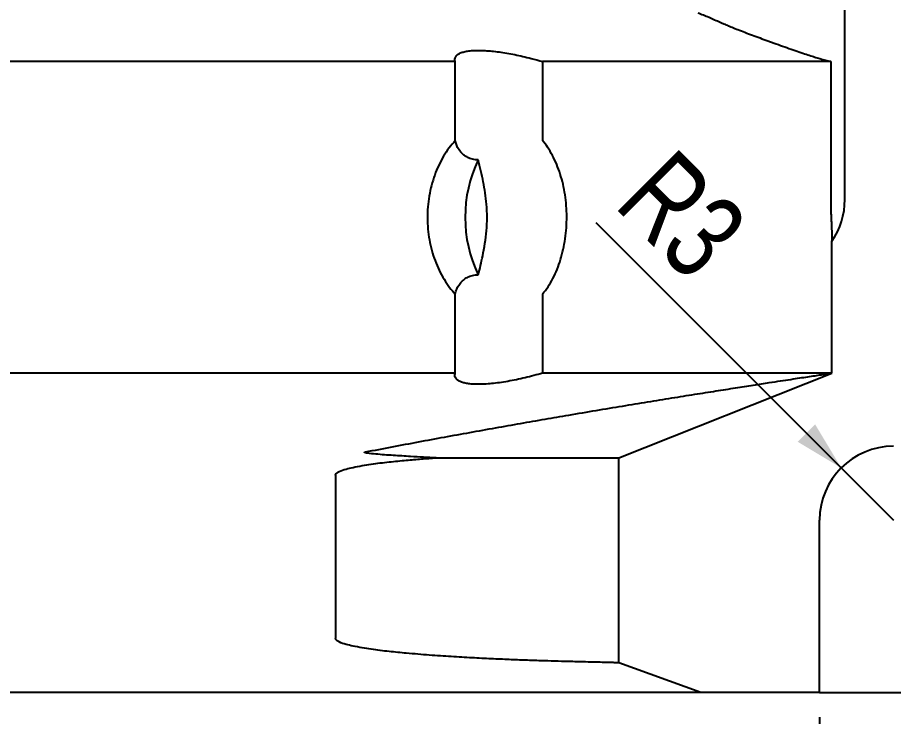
# Model space of a CAD drawing. Header units: millimetres. Extents: x 8 to 871, y 8 to 585.
# Drawn here: x 747.71 to 783.28, y 155.91 to 184.29 of the extents above; entities that cross this region are included whole.
import ezdxf

# ---------------------------------------------------------------- set-up
doc = ezdxf.new("R2010")
doc.units = ezdxf.units.MM
doc.layers.add('DIMENSIONS', color=2, linetype='Continuous')
doc.layers.add('OUTLINE', color=7, linetype='Continuous', lineweight=25)
doc.styles.add('SLDTEXTSTYLE0', font='TXT', dxfattribs={"width": 0.75})
doc.dimstyles.new('SLDDIMSTYLE2', dxfattribs={"dimtxt": 3.5, "dimasz": 2, "dimexe": 0, "dimexo": 0.0625, "dimgap": 0.875, "dimtad": 1, "dimrnd": 1e-09, "dimzin": 12, "dimdsep": 46, "dimtxsty": 'SLDTEXTSTYLE0', "dimsah": 1, "dimcen": 0.09, "dimadec": 0, "dimazin": 3, "dimtfac": 1, "dimtofl": 0, "dimtmove": 0, "dimatfit": 3, "dimfxl": 0, "dimfrac": 2, "dimtolj": 1, "dimtzin": 12, "dimarcsym": 0})
doc.dimstyles.new('SLDDIMSTYLE21', dxfattribs={"dimtxt": 3.5, "dimasz": 2, "dimexe": 0, "dimexo": 0.0625, "dimgap": 0.875, "dimtad": 1, "dimrnd": 1e-09, "dimzin": 12, "dimdsep": 46, "dimtxsty": 'SLDTEXTSTYLE0', "dimsah": 1, "dimcen": 0, "dimadec": 0, "dimazin": 3, "dimtfac": 1, "dimtofl": 0, "dimtmove": 0, "dimatfit": 3, "dimfxl": 0, "dimfrac": 2, "dimtolj": 1, "dimtzin": 12, "dimarcsym": 0})

# ---------------------------------------------------------------- blocks, each defined once
blk = doc.blocks.new('_D_57')
at = {"layer": 'DIMENSIONS'}
for p, q in [((780.28, 155.885), (780.28, 142.565)), ((734.78, 155.348), (734.78, 142.565)), ((734.78, 144.565), (780.28, 144.565))]:
    blk.add_line(p, q, dxfattribs=at)
for points in [[(734.78, 144.565), (736.78, 144.065), (736.78, 145.065)], [(780.28, 144.565), (778.28, 145.065), (778.28, 144.065)]]:
    blk.add_solid(points, dxfattribs=at)
at = {"layer": 'DIMENSIONS', "insert": (753.005, 149.077), "char_height": 3.5, "attachment_point": 1, "style": 'SLDTEXTSTYLE0'}
blk.add_mtext('45,5', dxfattribs=at)
blk = doc.blocks.new('_D_60')
at = {"layer": 'DIMENSIONS'}
for q in [(771.202, 175.963), (783.28, 163.885)]:
    blk.add_line((781.159, 166.007), q, dxfattribs=at)
blk.add_solid([(781.159, 166.007), (780.098, 167.774), (779.391, 167.067)], dxfattribs=at)
at = {"layer": 'DIMENSIONS', "insert": (774.358, 179.119), "char_height": 3.5, "attachment_point": 1, "rotation": 315, "style": 'SLDTEXTSTYLE0'}
blk.add_mtext('R3', dxfattribs=at)

msp = doc.modelspace()

# ---------------------------------------------------------------- linework, layer by layer
at = {"layer": 'OUTLINE'}
for p, q in [((781.3049, 176.90215), (781.3049, 202.4352)), ((778.1793, 183.34555), (778.4305, 183.25472)), ((765.48585, 182.5035), (737.28677, 182.5035)), ((765.48585, 179.2961), (765.48585, 182.5035)), ((769.0311, 182.5035), (769.0311, 179.2961)), ((780.7298, 182.5035), (769.0311, 182.5035)), ((780.36235, 182.60615), (780.7298, 182.5035)), ((780.7298, 182.5035), (780.7298, 176.90215)), ((780.7799, 169.85472), (780.7799, 175.20674)), ((765.48585, 169.85472), (765.48585, 173.06213)), ((769.0311, 173.06213), (769.0311, 169.85472)), ((765.48585, 169.85472), (737.28677, 169.85472)), ((780.7799, 169.85472), (769.0311, 169.85472)), ((772.1299, 166.41521), (780.7799, 169.85472)), ((764.71004, 166.41521), (772.1299, 166.41521)), ((772.1299, 158.09403), (772.1299, 166.41521)), ((760.62465, 165.71499), (760.62465, 159.08542)), ((780.2799, 156.8852), (780.2799, 163.8852)), ((775.45111, 156.8852), (772.1299, 158.09403)), ((775.45111, 156.8852), (694.10868, 156.8852)), ((780.2799, 156.8852), (775.45111, 156.8852)), ((780.2799, 156.8852), (796.70685, 156.8852))]:
    msp.add_line(p, q, dxfattribs=at)
for centre, radius, start, end in [((771.23327, 176.17911), 5.34574, 154.137903, 205.862097), ((778.3049, 176.90214), 3, 325.588491, 0), ((783.2799, 163.8852), 3, 90, 180)]:
    msp.add_arc(centre, radius, start, end, dxfattribs=at)
for points, knots in [([(775.33169, 184.48644), (775.48448, 184.4281), (775.79008, 184.3114), (776.09498, 184.16979), (776.24745, 184.09897)], [0, 0, 0, 0, 0.499949577, 1, 1, 1, 1]), ([(776.24745, 184.09897), (776.28159, 184.08324), (776.34988, 184.05177), (776.51468, 183.98201), (776.71909, 183.89859), (776.96349, 183.8016), (777.2427, 183.69345), (777.54588, 183.5785), (777.86069, 183.46139), (778.07309, 183.38416), (778.1793, 183.34555)], [0, 0, 0, 0, 0.12348167, 0.2469984, 0.37023931, 0.49351308, 0.6225599, 0.75162984, 0.87581306, 1, 1, 1, 1]), ([(778.4305, 183.25472), (778.54747, 183.21267), (778.78139, 183.12859), (779.12406, 183.00851), (779.44756, 182.89743), (779.73882, 182.79977), (779.98754, 182.71873), (780.16639, 182.66261), (780.28999, 182.62567), (780.33823, 182.61265), (780.36235, 182.60615)], [0, 0, 0, 0, 0.13779442, 0.27556675, 0.41363888, 0.55166922, 0.68454716, 0.81738494, 0.90869541, 1, 1, 1, 1]), ([(765.48585, 182.5035), (765.47836, 182.53721), (765.46337, 182.60474), (765.48998, 182.69438), (765.55299, 182.77391), (765.65768, 182.84062), (765.80105, 182.89384), (765.97925, 182.93179), (766.18968, 182.95377), (766.42655, 182.9608), (766.68725, 182.95314), (766.9681, 182.9309), (767.26372, 182.8957), (767.57513, 182.84768), (767.89902, 182.78708), (768.23107, 182.71505), (768.61074, 182.62295), (768.87637, 182.54747), (769.0311, 182.5035)], [0, 0, 0, 0, 0.06327514, 0.12673526, 0.18999047, 0.25345609, 0.31713563, 0.38058318, 0.44117807, 0.50197884, 0.56257131, 0.62115963, 0.6799342, 0.73853305, 0.79797175, 0.85758854, 0.91704346, 1, 1, 1, 1]), ([(765.48585, 179.2961), (765.40095, 179.19833), (765.23088, 179.00249), (765.00711, 178.66289), (764.81012, 178.29506), (764.64614, 177.89897), (764.51597, 177.4816), (764.42176, 177.048), (764.36636, 176.6034), (764.3491, 176.15388), (764.37019, 175.70497), (764.43067, 175.26264), (764.52794, 174.83221), (764.66071, 174.41831), (764.82813, 174.02674), (765.02687, 173.66253), (765.24582, 173.33651), (765.40827, 173.15081), (765.48585, 173.06213)], [0, 0, 0, 0, 0.062902036, 0.126004163, 0.188905766, 0.251813831, 0.31492151, 0.377828404, 0.440606011, 0.503585418, 0.566362787, 0.628970771, 0.691778073, 0.754387712, 0.817085193, 0.87998191, 0.942680636, 1, 1, 1, 1]), ([(766.42293, 178.51096), (766.34228, 178.5162), (766.17836, 178.52686), (765.99743, 178.59966), (765.86061, 178.68584), (765.72473, 178.80398), (765.61043, 178.95654), (765.52416, 179.13605), (765.49865, 179.24262), (765.48585, 179.2961)], [0, 0, 0, 0, 0.14718943, 0.29918342, 0.40014663, 0.50114565, 0.70843226, 0.85366571, 1, 1, 1, 1]), ([(769.0311, 173.06213), (769.10686, 173.15989), (769.25862, 173.35573), (769.45464, 173.69533), (769.62535, 174.06317), (769.76592, 174.45925), (769.87656, 174.87662), (769.95605, 175.31022), (770.00269, 175.75482), (770.01717, 176.20434), (769.99941, 176.65325), (769.94861, 177.09558), (769.86642, 177.52601), (769.75344, 177.93991), (769.60983, 178.33148), (769.43742, 178.69569), (769.24538, 179.02171), (769.10036, 179.20741), (769.0311, 179.2961)], [0, 0, 0, 0, 0.062901341, 0.126003684, 0.188905915, 0.251813148, 0.314921778, 0.377827657, 0.440606253, 0.503584605, 0.566361959, 0.628970928, 0.691778265, 0.754386931, 0.817085308, 0.879982028, 0.942680084, 1, 1, 1, 1]), ([(766.42293, 173.84727), (766.48432, 174.10112), (766.58566, 174.52016), (766.69726, 175.11929), (766.76419, 175.64121), (766.78783, 176.17548), (766.76571, 176.68909), (766.70688, 177.17067), (766.62716, 177.6217), (766.53086, 178.06883), (766.45891, 178.36357), (766.42293, 178.51096)], [0, 0, 0, 0, 0.16785747, 0.27708708, 0.38625782, 0.49922058, 0.61218378, 0.70839283, 0.80463928, 0.9023114, 1, 1, 1, 1]), ([(780.7298, 176.90215), (780.72992, 176.86418), (780.73015, 176.78818), (780.73197, 176.66775), (780.73491, 176.54611), (780.73993, 176.39412), (780.74657, 176.22961), (780.75434, 176.06074), (780.76547, 175.82129), (780.77697, 175.52902), (780.77892, 175.3142), (780.7799, 175.20674)], [0, 0, 0, 0, 0.04013466, 0.08033384, 0.13289575, 0.1856021, 0.28191287, 0.37876858, 0.47559428, 0.73767165, 1, 1, 1, 1]), ([(765.48585, 173.06213), (765.50269, 173.12905), (765.53314, 173.25002), (765.62469, 173.42104), (765.73872, 173.56812), (765.88751, 173.69687), (766.07359, 173.7945), (766.25811, 173.84191), (766.38226, 173.84595), (766.42293, 173.84727)], [0, 0, 0, 0, 0.18301534, 0.3308049, 0.47887761, 0.6263986, 0.77674682, 0.92687526, 1, 1, 1, 1]), ([(761.84547, 166.65469), (762.20732, 166.72448), (762.93139, 166.86415), (763.99912, 167.06526), (765.05061, 167.26011), (766.09375, 167.45014), (767.12614, 167.63521), (768.14515, 167.81507), (769.13706, 167.98758), (770.16477, 168.16385), (771.2185, 168.34199), (772.28679, 168.51997), (773.313, 168.68861), (774.2919, 168.84744), (775.21911, 168.99612), (776.08039, 169.13273), (776.8732, 169.25725), (777.59645, 169.36986), (778.20053, 169.46315), (778.70076, 169.53996), (779.11287, 169.60292), (779.48111, 169.65894), (779.81246, 169.70914), (780.10227, 169.75292), (780.34623, 169.78966), (780.53875, 169.81858), (780.67658, 169.83925), (780.76368, 169.8523), (780.77449, 169.85392), (780.7799, 169.85472)], [0, 0, 0, 0, 0.0335743, 0.06718252, 0.10079112, 0.13436597, 0.169072, 0.20381444, 0.23855725, 0.27326374, 0.31504563, 0.35685892, 0.3986412, 0.4415916, 0.48457558, 0.52752632, 0.57010123, 0.61270839, 0.6552835, 0.68811838, 0.72098254, 0.75384673, 0.78668173, 0.82189497, 0.85712624, 0.89233953, 0.92822001, 0.9641195, 1, 1, 1, 1]), ([(769.0311, 169.85472), (768.91329, 169.82101), (768.67733, 169.75349), (768.32001, 169.66383), (767.96496, 169.58431), (767.61644, 169.51759), (767.27928, 169.46439), (766.96327, 169.42642), (766.67312, 169.40445), (766.41081, 169.39743), (766.17789, 169.40508), (765.97761, 169.42732), (765.80981, 169.46251), (765.6733, 169.51054), (765.57073, 169.57113), (765.50295, 169.64318), (765.46245, 169.73526), (765.47723, 169.81075), (765.48585, 169.85472)], [0, 0, 0, 0, 0.06327542, 0.12673554, 0.18999071, 0.2534565, 0.31713582, 0.38058363, 0.44117849, 0.50197874, 0.56257115, 0.62115988, 0.67993398, 0.73853293, 0.7979718, 0.85758858, 0.91704347, 1, 1, 1, 1]), ([(764.71004, 166.41521), (764.36834, 166.43291), (763.80344, 166.46216), (762.96751, 166.51026), (762.37875, 166.55347), (761.99692, 166.5912), (761.85105, 166.61525), (761.8111, 166.62857), (761.8026, 166.63601), (761.80529, 166.64106), (761.80868, 166.64372), (761.81417, 166.64645), (761.82308, 166.64957), (761.83393, 166.65235), (761.84188, 166.65396), (761.84547, 166.65469)], [0, 0, 0, 0, 0.35690378, 0.59003891, 0.8231784, 0.93262913, 0.96997232, 0.98268117, 0.98908773, 0.99071915, 0.9920732, 0.99343428, 0.99502816, 0.99775715, 1, 1, 1, 1]), ([(760.62465, 165.71499), (760.6252, 165.72146), (760.62648, 165.73643), (760.63914, 165.76291), (760.68417, 165.81396), (760.82528, 165.88902), (761.05117, 165.96692), (761.49175, 166.06146), (762.07843, 166.16709), (762.80086, 166.252), (763.47958, 166.31592), (764.11762, 166.37192), (764.51256, 166.40078), (764.71004, 166.41521)], [0, 0, 0, 0, 0.003179027, 0.007355482, 0.015073269, 0.041977993, 0.106728748, 0.171683946, 0.343493241, 0.515457686, 0.687387748, 0.843693613, 1, 1, 1, 1]), ([(770.06924, 158.14572), (769.89027, 158.15038), (769.54575, 158.15934), (768.9624, 158.17676), (768.34594, 158.19751), (767.67727, 158.22305), (766.95223, 158.25488), (766.16943, 158.29304), (765.32897, 158.34088), (764.44006, 158.40149), (763.59231, 158.47376), (762.80078, 158.54843), (762.07845, 158.63331), (761.49174, 158.73892), (761.05118, 158.83352), (760.82527, 158.91138), (760.68417, 158.98645), (760.63914, 159.0375), (760.62648, 159.06398), (760.6252, 159.07895), (760.62465, 159.08542)], [0, 0, 0, 0, 0.0889579, 0.17124392, 0.25359864, 0.335953, 0.41823867, 0.50284599, 0.58753071, 0.67221162, 0.75681408, 0.81764002, 0.87847811, 0.93926132, 0.96224151, 0.985149, 0.99466744, 0.99739786, 0.99887617, 1, 1, 1, 1]), ([(772.1299, 158.09403), (772.1227, 158.09421), (772.1083, 158.09458), (771.99236, 158.09746), (771.80653, 158.10214), (771.54209, 158.10875), (771.20061, 158.11731), (770.82528, 158.12672), (770.44529, 158.13627), (770.19464, 158.14257), (770.06924, 158.14572)], [0, 0, 0, 0, 0.133759249, 0.267590273, 0.401349521, 0.537778609, 0.674283867, 0.81071294, 0.90530577, 1, 1, 1, 1])]:
    msp.add_open_spline(points, degree=3, knots=knots, dxfattribs=at)

# ---------------------------------------------------------------- dimensions: what is measured, and where the dimension line sits
at = {"layer": 'DIMENSIONS'}
dim = msp.add_radius_dim(center=(783.2799, 163.8852), mpoint=(781.15858, 166.00652), dimstyle='SLDDIMSTYLE21', dxfattribs=at)
dim.commit()
dim.dimension.update_dxf_attribs({"geometry": '_D_60', "text_midpoint": (772.93644, 174.22869), "dimtype": 164})
dim = msp.add_linear_dim(base=(780.2799, 144.56497), p1=(734.7799, 156.34842), p2=(780.2799, 156.8852), angle=0, dimstyle='SLDDIMSTYLE2', dxfattribs=at)
dim.commit()
dim.dimension.update_dxf_attribs({"geometry": '_D_57', "text_midpoint": (757.5299, 144.56497), "dimtype": 160})

doc.saveas('drawing.dxf')
